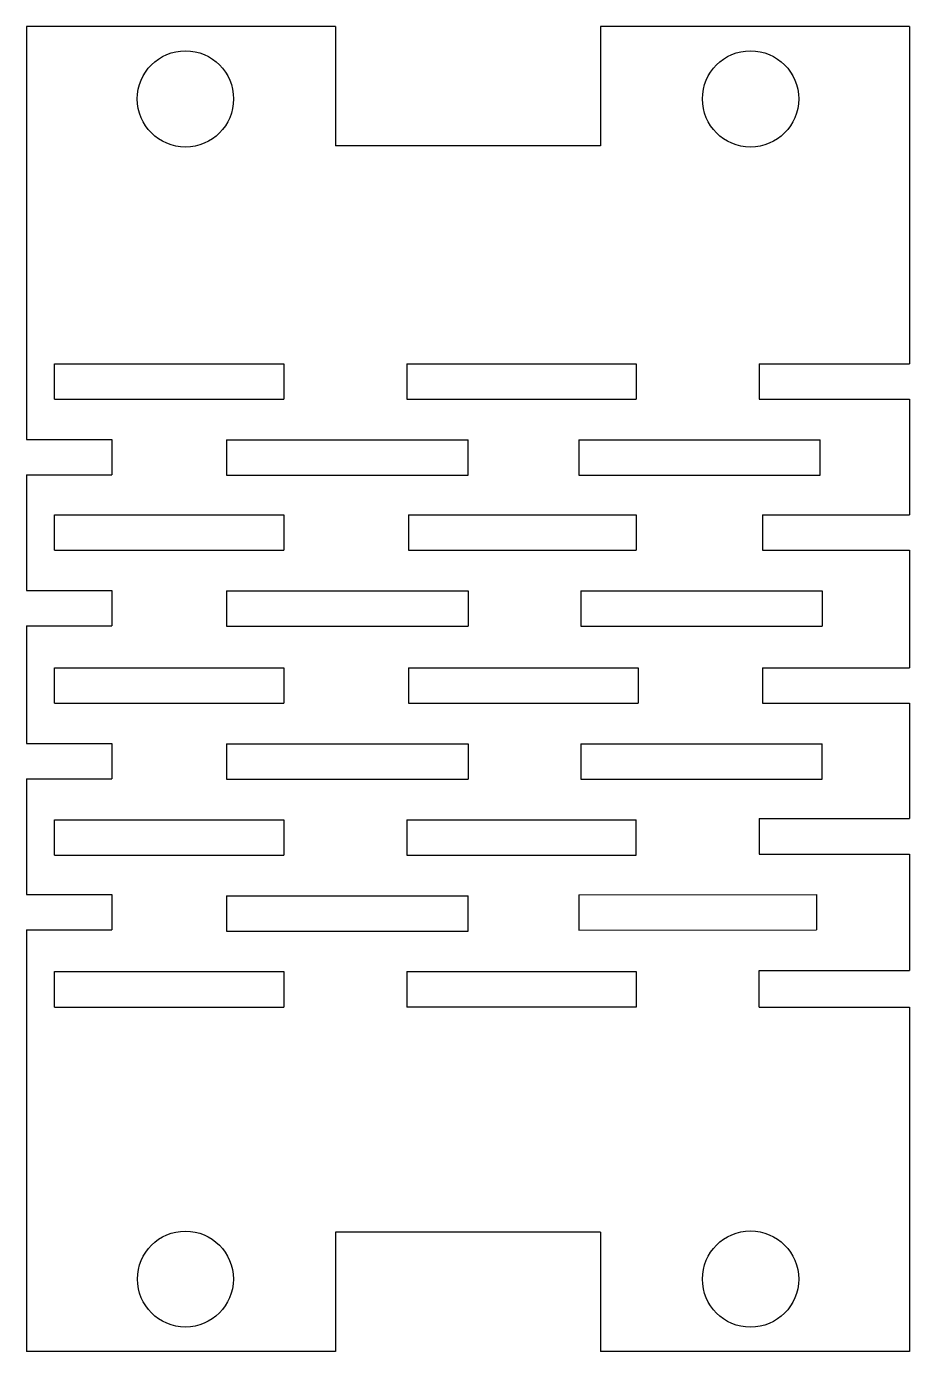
# Model space of a CAD drawing. Extents: x -0.5 to 0.5, y -0.75 to 0.75.
import ezdxf

# ---------------------------------------------------------------- set-up
doc = ezdxf.new("R2010")
doc.units = 0
doc.header["$MEASUREMENT"] = 0
doc.layers.add('VISIBLE', color=7, linetype='CONTINUOUS')

msp = doc.modelspace()

# ---------------------------------------------------------------- linework, layer by layer
at = {"layer": 'VISIBLE'}
for p, q in [((-0.15, 0.75), (-0.5, 0.75)), ((-0.5, 0.75), (-0.5, 0.2824)), ((-0.15, 0.75), (-0.15, 0.615)), ((0.5, 0.75), (0.15, 0.75)), ((0.15, 0.75), (0.15, 0.615)), ((0.5, 0.75), (0.5, 0.368)), ((0.15, 0.615), (-0.15, 0.615)), ((-0.4684, 0.328), (-0.4684, 0.368)), ((-0.4684, 0.368), (-0.2084, 0.368)), ((-0.2084, 0.368), (-0.2084, 0.328)), ((-0.0694, 0.368), (-0.0694, 0.328)), ((-0.0694, 0.368), (0.1906, 0.368)), ((0.1906, 0.368), (0.1906, 0.328)), ((0.3296, 0.368), (0.3296, 0.328)), ((0.3296, 0.368), (0.5, 0.368)), ((-0.4684, 0.328), (-0.2084, 0.328)), ((-0.0694, 0.328), (0.1906, 0.328)), ((0.3296, 0.328), (0.5, 0.328)), ((0.5, 0.328), (0.5, 0.197)), ((-0.5, 0.2824), (-0.4034, 0.2824)), ((-0.4034, 0.2824), (-0.4034, 0.2424)), ((-0.2734, 0.282), (-0.2734, 0.242)), ((-0.2734, 0.282), (0, 0.282)), ((0, 0.242), (0, 0.282)), ((0.1256, 0.282), (0.1256, 0.242)), ((0.1256, 0.282), (0.399, 0.282)), ((0.399, 0.242), (0.399, 0.282)), ((-0.5, 0.2424), (-0.4034, 0.2424)), ((-0.5, 0.2424), (-0.5, 0.1114)), ((-0.2734, 0.242), (0, 0.242)), ((0.1256, 0.242), (0.399, 0.242)), ((-0.4684, 0.157), (-0.4684, 0.197)), ((-0.4684, 0.197), (-0.2084, 0.197)), ((-0.2084, 0.197), (-0.2084, 0.157)), ((-0.0674, 0.197), (-0.0674, 0.157)), ((-0.0674, 0.197), (0.1906, 0.197)), ((0.1906, 0.197), (0.1906, 0.157)), ((0.3336, 0.197), (0.3336, 0.157)), ((0.3336, 0.197), (0.5, 0.197)), ((-0.4684, 0.157), (-0.2084, 0.157)), ((-0.0674, 0.157), (0.1906, 0.157)), ((0.3336, 0.157), (0.5, 0.157)), ((0.5, 0.157), (0.5, 0.024)), ((-0.5, 0.1114), (-0.4034, 0.1114)), ((-0.4034, 0.1114), (-0.4034, 0.0714)), ((-0.2734, 0.111), (-0.2734, 0.071)), ((-0.2734, 0.111), (0, 0.111)), ((0, 0.111), (0, 0.071)), ((0.1276, 0.111), (0.1276, 0.071)), ((0.1276, 0.111), (0.401, 0.111)), ((0.401, 0.111), (0.401, 0.071)), ((-0.5, 0.0714), (-0.4034, 0.0714)), ((-0.5, 0.0714), (-0.5, -0.0616)), ((-0.2734, 0.071), (0, 0.071)), ((0.1276, 0.071), (0.401, 0.071)), ((-0.4684, 0.024), (-0.2084, 0.024)), ((-0.4684, -0.016), (-0.4684, 0.024)), ((-0.2084, 0.024), (-0.2084, -0.016)), ((-0.0674, 0.024), (-0.0674, -0.016)), ((-0.0674, 0.024), (0.1926, 0.024)), ((0.1926, 0.024), (0.1926, -0.016)), ((0.3336, 0.024), (0.3336, -0.016)), ((0.3336, 0.024), (0.5, 0.024)), ((-0.4684, -0.016), (-0.2084, -0.016)), ((-0.0674, -0.016), (0.1926, -0.016)), ((0.3336, -0.016), (0.5, -0.016)), ((0.5, -0.016), (0.5, -0.1466)), ((-0.5, -0.0616), (-0.4034, -0.0616)), ((-0.4034, -0.0616), (-0.4034, -0.1016)), ((-0.2734, -0.062), (-0.2734, -0.102)), ((-0.2734, -0.062), (0, -0.062)), ((0, -0.062), (0, -0.102)), ((0.1276, -0.062), (0.1276, -0.102)), ((0.1276, -0.062), (0.401, -0.062)), ((0.401, -0.102), (0.401, -0.062)), ((-0.5, -0.1016), (-0.4034, -0.1016)), ((-0.5, -0.1016), (-0.5, -0.2326)), ((-0.2734, -0.102), (0, -0.102)), ((0.1276, -0.102), (0.401, -0.102)), ((-0.4684, -0.148), (-0.2084, -0.148)), ((-0.4684, -0.188), (-0.4684, -0.148)), ((-0.2084, -0.148), (-0.2084, -0.188)), ((-0.0694, -0.148), (-0.0694, -0.188)), ((-0.0694, -0.148), (0.1906, -0.148)), ((0.1906, -0.188), (0.1906, -0.148)), ((0.3296, -0.1466), (0.3296, -0.187)), ((0.3296, -0.1466), (0.5, -0.1466)), ((-0.4684, -0.188), (-0.2084, -0.188)), ((-0.0694, -0.188), (0.1906, -0.188)), ((0.3296, -0.187), (0.5, -0.187)), ((0.5, -0.187), (0.5, -0.3186)), ((-0.5, -0.2326), (-0.4034, -0.2326)), ((-0.4034, -0.2326), (-0.4034, -0.2726)), ((-0.2734, -0.234), (-0.2734, -0.274)), ((-0.2734, -0.234), (0, -0.234)), ((0, -0.274), (0, -0.234)), ((0.1256, -0.233), (0.3946, -0.2326)), ((0.1256, -0.233), (0.1256, -0.273)), ((0.3946, -0.2326), (0.3946, -0.2726)), ((-0.5, -0.2726), (-0.4034, -0.2726)), ((-0.5, -0.2726), (-0.5, -0.75)), ((-0.2734, -0.274), (0, -0.274)), ((0.1256, -0.273), (0.3946, -0.2726)), ((-0.4684, -0.36), (-0.4684, -0.32)), ((-0.4684, -0.32), (-0.2084, -0.32)), ((-0.2084, -0.32), (-0.2084, -0.36)), ((-0.0694, -0.32), (-0.0694, -0.36)), ((-0.0694, -0.32), (0.1906, -0.32)), ((0.1906, -0.32), (0.1906, -0.36)), ((0.3296, -0.36), (0.3296, -0.3186)), ((0.3296, -0.3186), (0.5, -0.3186)), ((-0.4684, -0.36), (-0.2084, -0.36)), ((0.1906, -0.36), (-0.0694, -0.36)), ((0.3296, -0.36), (0.5, -0.36)), ((0.5, -0.36), (0.5, -0.75)), ((-0.15, -0.615), (-0.15, -0.75)), ((0.15, -0.615), (-0.15, -0.615)), ((0.15, -0.615), (0.15, -0.75)), ((-0.15, -0.75), (-0.5, -0.75)), ((0.5, -0.75), (0.15, -0.75))]:
    msp.add_line(p, q, dxfattribs=at)
for centre, radius in [((-0.32, 0.668), 0.0545), ((0.32, 0.668), 0.0545), ((-0.32, -0.668), 0.0543), ((0.32, -0.668), 0.0545)]:
    msp.add_circle(centre, radius, dxfattribs=at)

doc.saveas('drawing.dxf')
